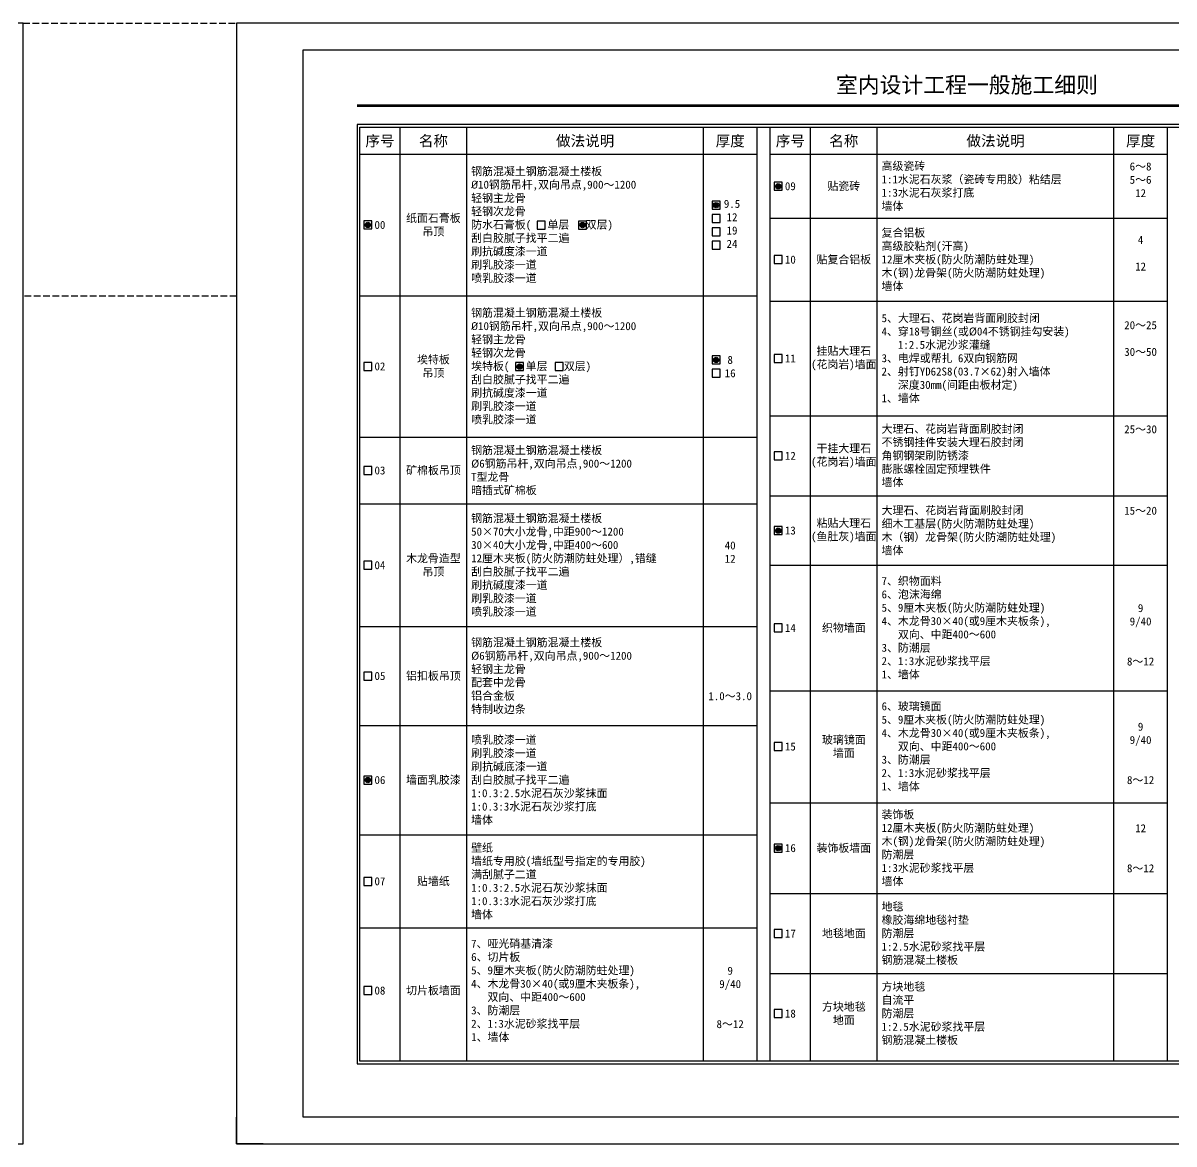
# Paper-space layout '布局' of a CAD drawing. Header units: millimetres. Extents: x -7887 to 894, y 542 to 1297.
# Drawn here: x -3248.6 to -2817.2, y 542.3 to 962.3 of the extents above; entities that cross this region are included whole.
import ezdxf
from ezdxf.enums import TextEntityAlignment as Align

# ---------------------------------------------------------------- set-up
doc = ezdxf.new("R2010")
doc.units = ezdxf.units.MM
doc.header["$LTSCALE"] = 10
doc.linetypes.add('DASH', pattern=[0.35, 0.25, -0.1])
for name, color, linetype in [('008-顶面文字标注', 3, 'Continuous'), ('BJ-材料文字索引', 136, 'DASH'), ('ID_Anno_Dims', 3, 'Continuous'), ('ID_Elev_Pen 8', 8, 'Continuous'), ('Lm-text', 2, 'Continuous'), ('NW-01-尺寸标注', 252, 'Continuous'), ('T-TTLB-1', 1, 'Continuous'), ('Tk-line', 2, 'Continuous')]:
    doc.layers.add(name, color=color, linetype=linetype)
doc.layers.add('TXT【文字】', color=42, linetype='Continuous', lineweight=0)
doc.styles.add('!PYH.V2008_note', font='')
doc.styles.add('黑体', font='', dxfattribs={"width": 0.8, "height": 3})
doc.styles.get('!PYH.V2008_note').set_extended_font_data('SimSun')
doc.styles.get('黑体').set_extended_font_data('Microsoft YaHei')

# ---------------------------------------------------------------- blocks, each defined once
blk = doc.blocks.new('A$C01120509')
at = {"layer": 'Tk-line', "color": 7, "ltscale": 0.5}
blk.add_lwpolyline([(-3, 0), (0, 0), (0, 3), (-3, 3)], close=True, dxfattribs=at)
blk = doc.blocks.new('*U319')
at = {"color": 0}
blk.add_blockref('A$C01120509', (1.5, -1.5), dxfattribs=at)
blk = doc.blocks.new('A$C68CF184B')
at = {"layer": 'Lm-text', "ltscale": 0.5}
h = blk.add_hatch(color=1, dxfattribs=at)
edge = h.paths.add_edge_path()
edge.add_arc((0, 0), 1, 0, 360)
at = {"layer": 'Lm-text', "color": 1, "ltscale": 0.5}
blk.add_circle((0, 0), 1, dxfattribs=at)
at = {"layer": 'Tk-line', "color": 7, "ltscale": 0.5}
blk.add_lwpolyline([(-1.5, -1.5), (1.5, -1.5), (1.5, 1.5), (-1.5, 1.5)], close=True, dxfattribs=at)
blk = doc.blocks.new('*U320')
at = {"color": 0}
blk.add_blockref('A$C68CF184B', (0, 0), dxfattribs=at)
blk = doc.blocks.new('11111')
at = {"layer": 'ID_Anno_Dims', "color": 8}
blk.add_lwpolyline([(3197.32, 5729.96), (3187.32, 5729.96), (3187.32, 5739.96)], dxfattribs=at)
at = {"layer": 'T-TTLB-1'}
blk.add_lwpolyline([(3212.32, 6139.96), (3711.32, 6139.96), (3711.32, 5739.96), (3212.32, 5739.96)], close=True, dxfattribs=at)

psp = doc.layouts.new('布局')

# ---------------------------------------------------------------- hatches: boundary and pattern name
h = psp.add_hatch(color=77)
edge = h.paths.add_edge_path()
edge.add_arc((-2988.822, 836.029), 1, 0, 360)
h = psp.add_hatch(color=77)
edge = h.paths.add_edge_path()
edge.add_arc((-3062.448, 833.529), 1, 0, 360)

# ---------------------------------------------------------------- linework, layer by layer
at = {"color": 147}
for p, q in [((-3107.283, 573.245), (-3107.283, 923.245)), ((-3082.283, 573.245), (-3082.283, 923.245)), ((-2993.525, 573.245), (-2993.525, 923.245)), ((-2953.444, 573.245), (-2953.444, 923.245)), ((-2928.444, 573.245), (-2928.444, 923.245)), ((-2839.686, 573.245), (-2839.686, 923.245)), ((-3122.364, 913.114), (-2973.525, 913.114)), ((-2968.525, 913.114), (-2819.686, 913.114)), ((-2968.525, 889.114), (-2819.686, 889.114)), ((-3122.364, 860.114), (-2973.525, 860.114)), ((-2968.525, 858.114), (-2819.686, 858.114)), ((-2968.525, 815.114), (-2819.686, 815.114)), ((-3122.364, 807.114), (-2973.525, 807.114)), ((-3122.364, 782.114), (-2973.525, 782.114)), ((-2968.525, 785.114), (-2819.686, 785.114)), ((-2968.525, 759.114), (-2819.686, 759.114)), ((-3122.364, 736.114), (-2973.525, 736.114)), ((-2968.525, 712.114), (-2819.686, 712.114)), ((-3122.364, 699.114), (-2973.525, 699.114)), ((-2968.525, 670.114), (-2819.686, 670.114)), ((-3122.364, 658.114), (-2973.525, 658.114)), ((-2968.525, 636.114), (-2819.686, 636.114)), ((-3122.364, 623.245), (-2973.525, 623.245)), ((-2968.525, 606.114), (-2819.686, 606.114))]:
    psp.add_line(p, q, dxfattribs=at)
for points in [[(-2664.847, 924.245), (-3123.364, 924.245), (-3123.364, 572.245), (-2664.847, 572.245)], [(-2973.525, 573.245), (-3122.364, 573.245), (-3122.364, 923.245), (-2973.525, 923.245), (-2973.525, 573.245)], [(-3122.364, 923.245), (-2665.847, 923.245), (-2665.847, 573.245), (-3122.364, 573.245)], [(-2819.686, 573.245), (-2968.525, 573.245), (-2968.525, 923.245), (-2819.686, 923.245), (-2819.686, 573.245)]]:
    psp.add_lwpolyline(points, close=True, dxfattribs=at)
at = {"color": 77}
for points in [[(-2990.322, 887.542), (-2987.322, 887.542), (-2987.322, 890.542), (-2990.322, 890.542)], [(-2990.322, 834.529), (-2987.322, 834.529), (-2987.322, 837.529), (-2990.322, 837.529)], [(-2967.025, 835.114), (-2964.025, 835.114), (-2964.025, 838.114), (-2967.025, 838.114)], [(-3063.948, 832.029), (-3060.948, 832.029), (-3060.948, 835.029), (-3063.948, 835.029)], [(-3049.15, 832.029), (-3046.15, 832.029), (-3046.15, 835.029), (-3049.15, 835.029)], [(-2990.322, 829.529), (-2987.322, 829.529), (-2987.322, 832.529), (-2990.322, 832.529)], [(-2967.025, 770.614), (-2964.025, 770.614), (-2964.025, 773.614), (-2967.025, 773.614)], [(-3120.864, 757.614), (-3117.864, 757.614), (-3117.864, 760.614), (-3120.864, 760.614)], [(-2967.025, 619.614), (-2964.025, 619.614), (-2964.025, 622.614), (-2967.025, 622.614)]]:
    psp.add_lwpolyline(points, close=True, dxfattribs=at)
for centre in [(-2988.822, 836.029), (-3062.448, 833.529)]:
    psp.add_circle(centre, 1, dxfattribs=at)
at = {"layer": '008-顶面文字标注', "color": 8}
for points in [[(-3842.605, 542.276), (-3248.605, 542.276), (-3248.605, 962.276), (-3842.605, 962.276)], [(-3168.605, 542.276), (-2574.605, 542.276), (-2574.605, 962.276), (-3168.605, 962.276)]]:
    psp.add_lwpolyline(points, close=True, dxfattribs=at)
at = {"layer": 'BJ-材料文字索引'}
psp.add_lwpolyline([(-3248.605, 962.276), (-3168.605, 962.276), (-3168.605, 859.957), (-3248.605, 859.957)], close=True, dxfattribs=at)
at = {"layer": 'ID_Elev_Pen 8', "color": 147, "linetype": 'Continuous', "const_width": 1}
psp.add_lwpolyline([(-3123.364, 931.361), (-2664.847, 931.361)], dxfattribs=at)

# ---------------------------------------------------------------- block references
at = {"color": 77}
for name, p in [('*U319', (-2965.525, 901.114)), ('*U320', (-2965.525, 901.114)), ('*U320', (-2988.822, 894.029)), ('*U320', (-3119.364, 886.614)), ('*U319', (-3054.387, 886.567)), ('*U320', (-3038.854, 886.567)), ('*U319', (-2988.822, 884.029)), ('*U319', (-2988.822, 879.029)), ('*U319', (-2965.525, 873.614)), ('*U320', (-2988.822, 836.029)), ('*U319', (-3119.364, 833.614)), ('*U319', (-2988.822, 831.029)), ('*U319', (-2965.525, 800.114)), ('*U319', (-2965.525, 800.114)), ('*U319', (-3119.364, 794.614)), ('*U320', (-2965.525, 772.114)), ('*U319', (-3119.364, 759.114)), ('*U319', (-2965.525, 735.614)), ('*U319', (-3119.364, 717.614)), ('*U320', (-3119.364, 678.614)), ('*U320', (-2965.525, 653.114)), ('*U319', (-3119.364, 640.68)), ('*U319', (-3119.364, 599.745)), ('*U319', (-2965.525, 591.114)), ('*U319', (-2965.525, 591.114))]:
    psp.add_blockref(name, p, dxfattribs=at)
at = {"color": 0}
psp.add_blockref('*U319', (-2965.525, 691.18), dxfattribs=at)
at = {"layer": 'NW-01-尺寸标注', "linetype": 'ByBlock'}
psp.add_blockref('11111', (-6355.926, -5187.687), dxfattribs=at)

# ---------------------------------------------------------------- texts
at = {"color": 77, "style": '!PYH.V2008_note'}
for s, height, p in [('序号', 4, (-3114.824, 918.18)), ('名称', 4, (-3094.783, 918.18)), ('做法说明', 4, (-3037.904, 918.18)), ('厚度', 4, (-2983.525, 918.18)), ('序号', 4, (-2960.985, 918.18)), ('名称', 4, (-2940.944, 918.18)), ('做法说明', 4, (-2884.065, 918.18)), ('厚度', 4, (-2829.686, 918.18)), ('09', 3, (-2960.985, 901.114)), ('00', 3, (-3114.824, 886.614)), ('10', 3, (-2960.985, 873.614)), ('11', 3, (-2960.985, 836.614)), ('02', 3, (-3114.824, 833.614)), ('12', 3, (-2960.985, 800.114)), ('03', 3, (-3114.824, 794.614)), ('13', 3, (-2960.985, 772.114)), ('04', 3, (-3114.824, 759.114)), ('14', 3, (-2960.985, 735.614)), ('05', 3, (-3114.824, 717.614)), ('15', 3, (-2960.985, 691.18)), ('06', 3, (-3114.824, 678.614)), ('16', 3, (-2960.985, 653.114)), ('07', 3, (-3114.824, 640.68)), ('17', 3, (-2960.985, 621.114)), ('08', 3, (-3114.824, 599.745)), ('18', 3, (-2960.985, 591.114))]:
    psp.add_text(s, height=height, dxfattribs=at).set_placement(p, align=Align.MIDDLE)
at = {"color": 77, "char_height": 3, "style": '!PYH.V2008_note'}
for s, insert, attachment_point in [('高级瓷砖\\P1:1水泥石灰浆（瓷砖专用胶）粘结层\\P1:3水泥石灰浆打底\\P墙体', (-2926.794, 901.039), 4), ('钢筋混凝土钢筋混凝土楼板\\P{\\fISOCPEUR|b0|i0|c0|p34;%%C}10钢筋吊杆,双向吊点,900～1200\\P轻钢主龙骨\\P轻钢次龙骨\\P防水石膏板(   单层   双层)\\P刮白胶腻子找平二遍\\P刷抗碱度漆一道\\P刷乳胶漆一道\\P喷乳胶漆一道', (-3080.633, 886.539), 4), ('6～8\\P5～6\\P12\\P  ', (-2829.703, 901.039), 5), ('贴瓷砖', (-2940.944, 901.014), 5), ('9.5\\P12\\P19\\P24', (-2982.849, 887.035), 5), ('纸面石膏板\\P吊顶', (-3094.783, 886.514), 5), ('复合铝板\\P高级胶粘剂(汗高)\\P12厘木夹板(防火防潮防蛀处理)\\P木(钢)龙骨架(防火防潮防蛀处理)\\P墙体 ', (-2926.794, 873.539), 4), ('4\\P\\P12\\P ', (-2829.703, 873.539), 5), ('贴复合铝板', (-2940.944, 873.514), 5), ('钢筋混凝土钢筋混凝土楼板\\P{\\fISOCPEUR|b0|i0|c0|p34;%%C}10钢筋吊杆,双向吊点,900～1200\\P轻钢主龙骨\\P轻钢次龙骨\\P埃特板(   单层   双层)\\P刮白胶腻子找平二遍\\P刷抗碱度漆一道\\P刷乳胶漆一道\\P喷乳胶漆一道', (-3080.633, 833.539), 4), ('5、大理石、花岗岩背面刷胶封闭\\P4、穿18号铜丝(或%%C04不锈钢挂勾安装)\\P   1:2.5水泥沙浆灌缝\\P3、电焊或帮扎 6双向钢筋网\\P2、射钉YD62S8(03.7×62)射入墙体\\P   深度30mm(间距由板材定)\\P1、墙体', (-2926.794, 836.539), 4), ('20～25\\P\\P30～50\\P  \\P\\P ', (-2829.703, 836.539), 5), ('挂贴大理石\\P(花岗岩)墙面', (-2940.944, 836.514), 5), ('埃特板\\P吊顶', (-3094.783, 833.514), 5), ('8\\P16', (-2983.542, 833.539), 5), ('大理石、花岗岩背面刷胶封闭\\P不锈钢挂件安装大理石胶封闭\\P角钢钢架刷防锈漆\\P膨胀螺栓固定预埋铁件\\P墙体', (-2926.794, 800.039), 4), ('25～30\\P  \\P  \\P\\P ', (-2829.703, 800.039), 5), ('钢筋混凝土钢筋混凝土楼板\\P%%C6钢筋吊杆,双向吊点,900～1200\\PT型龙骨\\P暗插式矿棉板', (-3080.633, 794.539), 4), ('干挂大理石\\P(花岗岩)墙面', (-2940.944, 800.014), 5), ('矿棉板吊顶', (-3094.783, 794.514), 5), ('大理石、花岗岩背面刷胶封闭\\P细木工基层(防火防潮防蛀处理)\\P木（钢）龙骨架(防火防潮防蛀处理)\\P墙体', (-2926.794, 772.039), 4), ('15～20\\P  \\P\\P ', (-2829.703, 772.039), 5), ('钢筋混凝土钢筋混凝土楼板\\P50×70大小龙骨,中距900～1200\\P30×40大小龙骨,中距400～600\\P12厘木夹板(防火防潮防蛀处理）,错缝\\P刮白胶腻子找平二遍\\P刷抗碱度漆一道\\P刷乳胶漆一道\\P喷乳胶漆一道', (-3080.633, 759.039), 4), ('粘贴大理石\\P(鱼肚灰)墙面', (-2940.944, 772.014), 5), ('40\\P12\\P  \\P ', (-2983.542, 759.039), 5), ('木龙骨造型\\P吊顶', (-3094.783, 759.014), 5), ('7、织物面料\\P6、泡沫海绵\\P5、9厘木夹板(防火防潮防蛀处理)\\P4、木龙骨30×40(或9厘木夹板条),\\P   双向、中距400～600\\P3、防潮层\\P2、1:3水泥砂浆找平层\\P1、墙体', (-2926.794, 735.539), 4), ('\\P\\P\\P \\P9\\P9/40\\P\\P\\P8～12\\P  \\P\\P ', (-2829.703, 735.539), 5), ('织物墙面', (-2940.944, 735.514), 5), ('钢筋混凝土钢筋混凝土楼板\\P%%C6钢筋吊杆,双向吊点,900～1200\\P轻钢主龙骨\\P配套中龙骨\\P铝合金板\\P特制收边条', (-3080.633, 717.539), 4), ('铝扣板吊顶', (-3094.783, 717.514), 5), ('\\P\\P\\P1.0～3.0', (-2983.542, 717.539), 5), ('6、玻璃镜面\\P5、9厘木夹板(防火防潮防蛀处理)\\P4、木龙骨30×40(或9厘木夹板条),\\P   双向、中距400～600\\P3、防潮层\\P2、1:3水泥砂浆找平层\\P1、墙体', (-2926.794, 691.105), 4), ('\\P\\P\\P \\P9\\P9/40\\P\\P\\P8～12\\P  \\P\\P ', (-2829.703, 691.105), 5), ('喷乳胶漆一道\\P刷乳胶漆一道\\P刷抗碱底漆一道\\P刮白胶腻子找平二遍\\P1:0.3:2.5水泥石灰沙浆抹面\\P1:0.3:3水泥石灰沙浆打底\\P墙体', (-3080.633, 678.539), 4), ('玻璃镜面\\P墙面', (-2940.944, 691.08), 5), ('墙面乳胶漆', (-3094.783, 678.514), 5), ('装饰板\\P12厘木夹板(防火防潮防蛀处理)\\P木(钢)龙骨架(防火防潮防蛀处理)\\P防潮层\\P1:3水泥砂浆找平层\\P墙体', (-2926.794, 653.039), 4), ('\\P12\\P\\P\\P8～12\\P ', (-2829.703, 653.039), 5), ('壁纸\\P墙纸专用胶(墙纸型号指定的专用胶)\\P满刮腻子二道\\P1:0.3:2.5水泥石灰沙浆抹面\\P1:0.3:3水泥石灰沙浆打底\\P墙体', (-3080.633, 640.605), 4), ('装饰板墙面', (-2940.944, 653.014), 5), ('贴墙纸', (-3094.783, 640.58), 5), ('地毯\\P橡胶海绵地毯衬垫\\P防潮层\\P1:2.5水泥砂浆找平层\\P钢筋混凝土楼板', (-2926.794, 621.039), 4), ('地毯地面', (-2940.944, 621.014), 5), ('7、哑光硝基清漆\\P6、切片板\\P5、9厘木夹板(防火防潮防蛀处理)\\P4、木龙骨30×40(或9厘木夹板条),\\P   双向、中距400～600\\P3、防潮层\\P2、1:3水泥砂浆找平层\\P1、墙体', (-3080.633, 599.67), 4), ('\\P\\P\\P \\P9\\P9/40\\P\\P\\P8～12\\P  \\P\\P ', (-2983.542, 599.67), 5), ('切片板墙面', (-3094.783, 599.645), 5), ('方块地毯\\P自流平\\P防潮层\\P1:2.5水泥砂浆找平层\\P钢筋混凝土楼板', (-2926.794, 591.039), 4), ('方块地毯\\P地面', (-2940.944, 591.014), 5)]:
    psp.add_mtext(s, dxfattribs=dict(at, insert=insert, attachment_point=attachment_point))
at = {"layer": 'TXT【文字】', "style": '黑体'}
psp.add_text('室内设计工程一般施工细则', height=6, dxfattribs=at).set_placement((-2894.805, 939.235), align=Align.MIDDLE)

doc.saveas('drawing.dxf')
